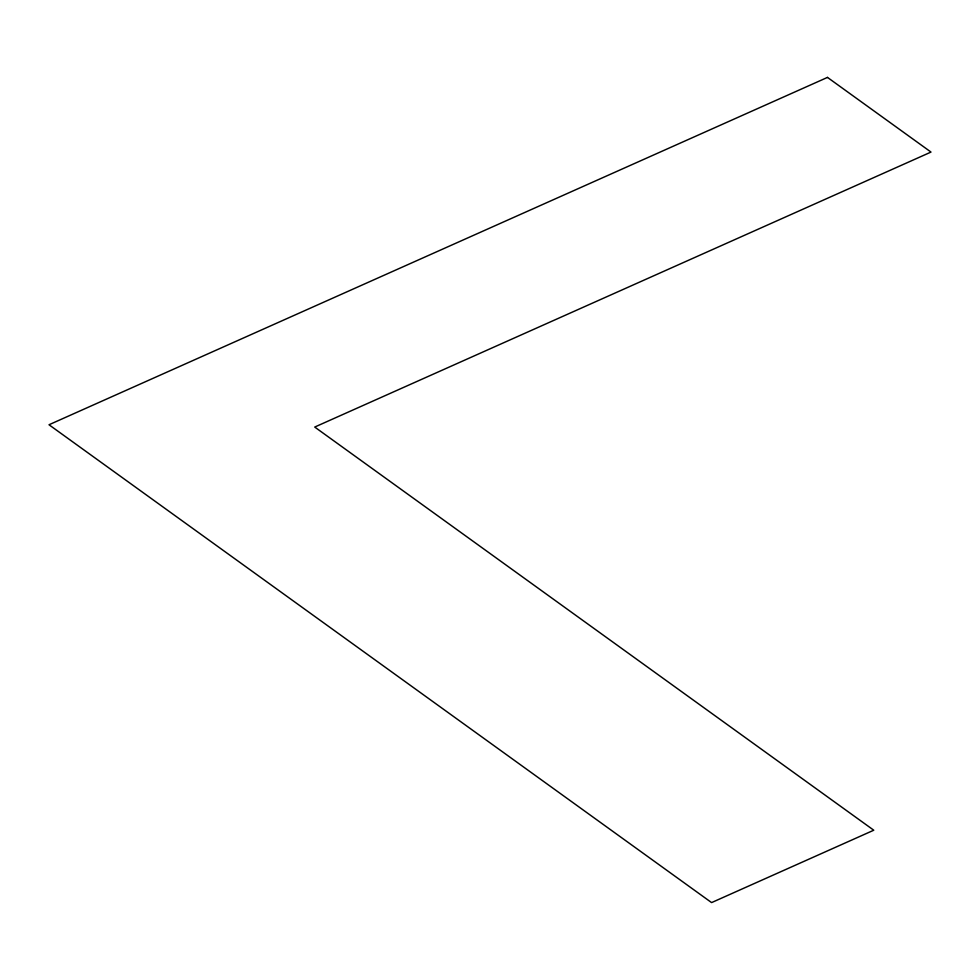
<?xml version="1.0" encoding="UTF-8"?>
<svg xmlns="http://www.w3.org/2000/svg" width="980" height="980" viewBox="0 0 980 980"><rect width="100%" height="100%" fill="white"/><g stroke="black" fill="none" stroke-linecap="round" stroke-linejoin="round"><path stroke-width="1.47" d="M827.475 77.408L49 424.757L711.59 902.592L873.768 830.219L314.715 427.06L931 152.072L827.475 77.408"/></g></svg>
